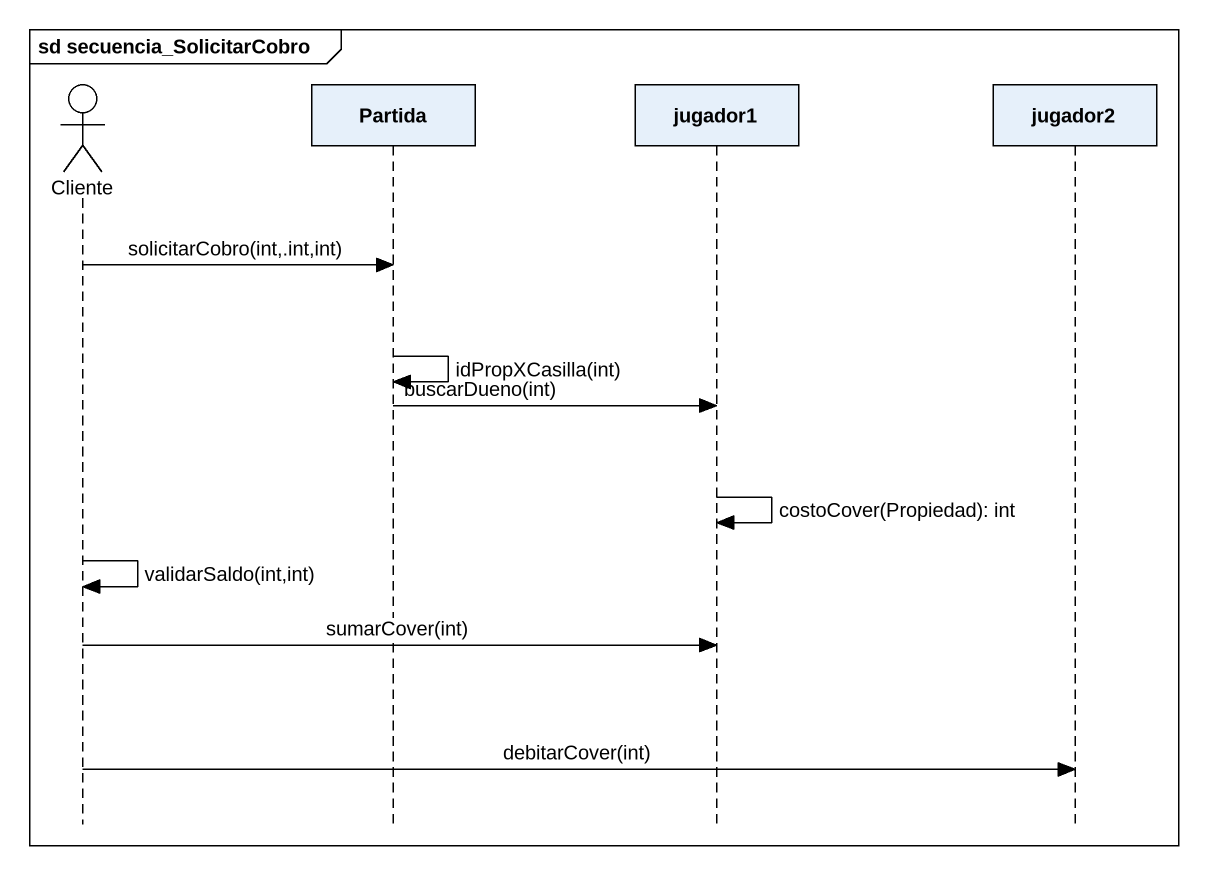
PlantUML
@startuml
mainframe sd secuencia_SolicitarCobro
hide footbox
actor Cliente
participant Partida
participant jugador1
participant jugador2

Cliente -> Partida : solicitarCobro(int,.int,int)
Partida -> Partida : idPropXCasilla(int)
Partida -> jugador1 : buscarDueno(int)
jugador1 -> jugador1 : costoCover(Propiedad): int
Cliente -> Cliente : validarSaldo(int,int)
Cliente -> jugador1 : sumarCover(int)
Cliente -> jugador2 : debitarCover(int)
@enduml
